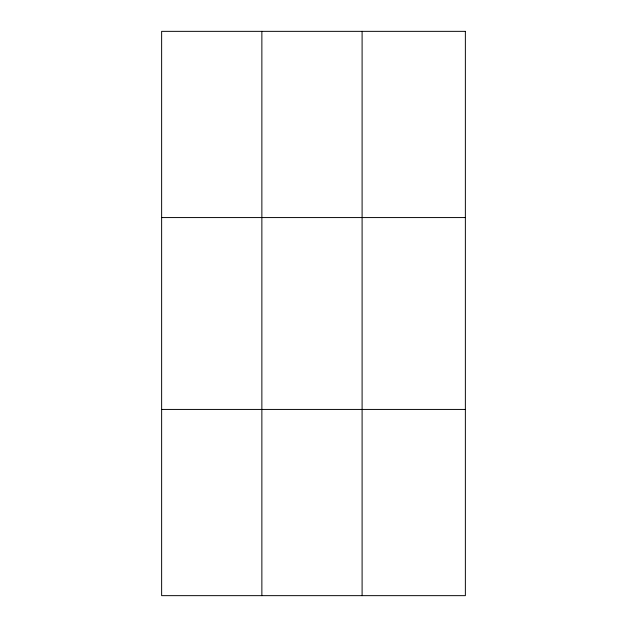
<?xml version="1.0" encoding="UTF-8"?>
<svg xmlns="http://www.w3.org/2000/svg" width="627" height="627" viewBox="0 0 627 627"><rect width="100%" height="100%" fill="white"/><g stroke="black" fill="none" stroke-linecap="round" stroke-linejoin="round"><path stroke-width="0.94" d="M261.867 595.65L261.867 31.35M362.1 595.65L362.1 31.35M161.633 217.569L465.367 217.569M161.633 409.431L465.367 409.431M465.367 31.35L465.367 595.65L161.633 595.65L161.633 31.35L465.367 31.35"/></g></svg>
